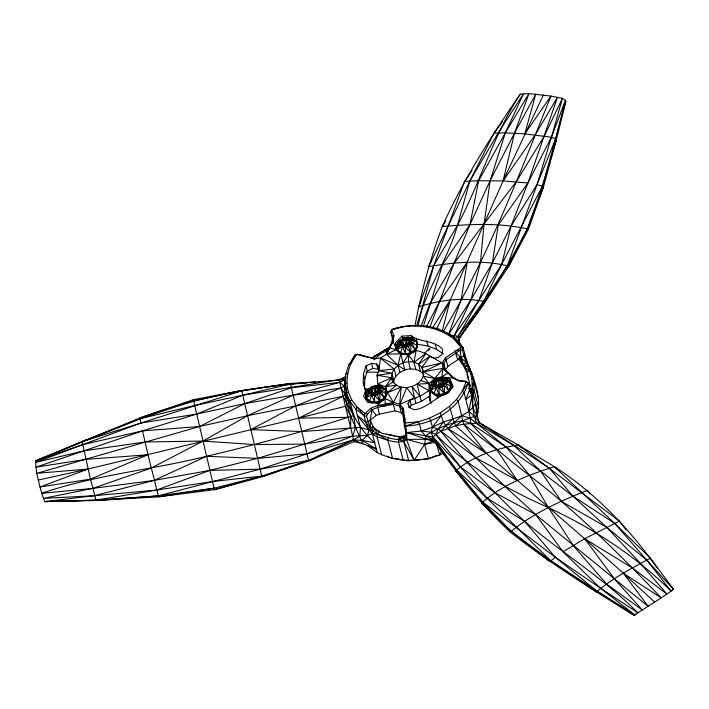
<?xml version="1.0" encoding="UTF-8"?>
<svg xmlns="http://www.w3.org/2000/svg" width="709" height="709" viewBox="0 0 709 709"><rect width="100%" height="100%" fill="white"/><g stroke="black" fill="none" stroke-linecap="round" stroke-linejoin="round"><path stroke-width="1.06" d="M443.409 453.219L439.607 455.081L428.36 458.652L414.083 460.407L405.84 437.382L405.84 429.663M435.246 442.478L424.647 444.295L406.913 439.447C406.62 429.069 404.431 418.859 403.483 408.428L399.903 404.281L393.495 402.446L384.89 398.369L381.389 401.064L377.374 405.539L370.559 408.375L365.073 413.48L364.125 415.722C365.933 423.929 368.742 432.995 377.02 436.771C386.308 439.314 397.838 445.429 406.913 439.447L432.729 439.119L442.85 452.094M365.968 365.959L367.28 371.055L364.763 379.244L364.559 387.406L363.247 382.302L363.451 374.139L365.968 365.959L371.516 363.363L376.55 364.018L379.067 366.615L379.599 368.653M435.246 442.044L425.373 438.889L425.524 435.813L421.217 431.01L419.498 424.372L418.071 421.784L404.041 423.043L402.278 409.155L399.548 405.991L393.282 404.201L385.359 404.006L377.374 405.539L379.368 414.145L376.24 415.439L367.918 421.828L365.782 422.156L357.398 415.536L369.114 430.133L372.872 431.099L387.92 440.36L392.6 458.475L403.164 460.159L414.083 460.407L424.647 444.295L425.373 438.889L406.984 432.525L405.645 431.329L404.21 425.781L404.928 417.743L403.758 418.718L404.378 421.669M392.671 381.752C386.759 367.351 407.374 356.627 418.656 364.311L429.867 356.326L434.014 358.213L438.348 357.46L442.106 354.181L442.655 349.253C434.138 340.019 420.428 342.633 411.167 335.623L402.074 336.11L395.533 342.651L395.321 346.24L396.118 349.767L400.718 353.791L408.411 354.81L416.086 350.503C426.393 352.373 434.307 359.401 443.763 363.513L445.491 370.187L447.84 366.349L463.996 355.75L464.758 354.083C462.534 340.834 449.231 333.15 437.648 328.737C422.653 324.022 406.372 324.616 391.536 329.632L390.819 332.14L393.22 340.24M396.694 350.441L396.854 347.747L395.533 342.651M345.664 377.924L344.689 379.625C342.58 402.57 354.057 423.592 362.902 443.807L376.328 449.027L374.689 447.831M458.953 343.253L459.272 338.078L507.44 265.467L527.345 229.034L543.581 186.458L556.503 139.283L565.773 101.467L565.401 100.35L562.405 98.383L550.928 96.087L528.941 93.597L520.238 94.182C491.177 136.429 463.216 179.661 442.274 226.596C430.159 258.927 421.164 292.303 414.907 326.237M429.867 356.326L421.935 367.528C431.081 385.483 396.118 396.623 391.59 377.746L377.108 375.212L378.668 370.665L380.636 357.983L398.015 365.33L404.839 369.912C411.371 367.891 419.4 368.866 423.734 374.636L421.935 367.528L418.656 364.311L425.896 353.437L413.994 362.299L415.775 369.371M405.778 429.486L405.84 437.382C395.152 443.506 383.339 434.138 372.34 433.598L367.306 435.486L352.639 436.124L304.657 444.091L257.527 458.369L209.864 470.386L154.083 480.418L92.657 488.395L41.689 493.34C39.066 482.687 35.441 471.751 35.769 460.726L140.072 418.735L193.646 400.807L241.645 390.464L290.398 383.454L315.452 381.974M377.374 405.539L385.457 405.832L384.89 398.369L387.433 392.697L401.179 387.141L399.548 405.991L401.276 412.665L404.006 415.828M387.92 440.36L388.107 437.852M393.61 382.966L393.814 380.281L391.926 373.253L378.668 370.665L379.067 366.615M345.717 374.467C343.351 399.982 355.537 426.091 374.707 442.771L361.998 440.378L353.445 439.837L306.979 453.857L260.079 469.181L158.01 495.919L96.14 500.501L44.738 501.644L41.689 493.34C95.157 474.729 151.823 469.925 206.558 456.304C254.212 445.101 301.458 432.198 348.092 417.326L353.702 415.58L350.042 401.4L346.409 392.937L348.367 392.121C344.84 379.2 348.739 365.738 355.377 354.5L359.135 354.562L375.247 358.798L363.017 356.202L356.804 354.146L350.689 363.85L348.66 365.144L345.717 374.467L347.747 373.173M454.141 337.484L454.327 335.357L471.13 299.49L492.365 262.959L511.118 225.896L537.041 184.632L555.705 138.654L565.773 101.467L563.451 108.867M401.276 412.665L395.002 410.874L393.282 404.201L393.495 402.446L401.179 387.141M430.053 392.786L430.469 389.968M476.678 416.732C482.625 397.891 473.364 375.876 465.334 358.577M370.559 408.375L371.95 409.829L370.293 419.613L372.783 426.215L375.079 428.768L379.404 431.772L377.445 434.218L377.02 436.771L381.664 454.744L392.6 458.475M405.84 437.382L406.984 432.525L425.524 435.813L432.729 439.119C456.144 472.079 480.454 504.648 510.347 532.087C549.51 562.946 591.864 589.312 634.271 615.403C647.095 606.514 660.815 598.573 673.55 589.374L650.383 558.125L614.668 523.384L572.907 496.167L540.604 471.104L506.306 447.193L476.67 423.397C472.69 413.365 472.54 402.659 471.334 392.183L473.745 380.148L471.955 379.04C469.801 369.097 464.315 360.287 462.56 350.202L463.092 347.658C445.784 327.292 416.378 321.124 391.536 329.632L393.965 335.738L392.901 341.649L386.494 354.208L380.325 358.134L394.124 368.999L396.03 375.983L393.814 380.281M416.086 350.503L413.994 362.299L408.411 354.81L403.004 362.831L404.839 369.912L399.858 372.385L396.03 375.983M396.375 350.317L395.321 346.24L392.901 341.649L389.019 348.287L389.711 347.844L396.118 349.767L386.05 354.429L391.98 342.146L392.866 337.218L393.965 335.738M465.157 381.212L468.135 382.895L471.999 394.833L468.897 411.397L470.953 423.486C497.16 453.787 531.333 475.092 561.271 501.298C596.411 531.502 629.291 564.178 661.125 597.811L623.326 573.218L584.65 538.716L486.294 453.343L455.612 425.737L453.016 418.984L449.595 406.31L456.552 399.397L468.135 382.895L465.157 381.212L458.812 380.591L454.017 378.021L442.957 368.326L423.548 371.72L434.794 378.491L441.937 376.842L447.866 373.085L449.16 373.51L452.67 377.791L458.422 380.875L466.123 381.637L462.383 390.996L464.12 392.928L468.897 411.397L474.675 416.493L479.47 422.812L485.762 427.066M390.234 347.002L390.331 346.506L372.207 358.267M478.424 398.254L471.405 371.702L469.668 370.789L466.389 371.941C463.039 364.302 459.06 355.998 460.983 347.472L454.177 339.345L455.639 338.725M374.653 402.171L369.983 402.34L369.637 401.028L366.234 397.687L369.726 393.167L373.191 393.016L374.423 395.516L374.653 402.171L369.637 401.028L366.65 399.282L365.871 395.09L367.572 389.728L370.408 388.443L371.33 389.542L371.924 390.783L371.605 394.886L374.653 402.171L379.98 401.01L384.562 399.229L386.556 395.028L385.341 389.144L382.098 386.423L377.135 385.492L371.808 386.644L367.572 389.728L365.569 393.912L366.65 399.282L369.983 402.34L372.987 403.004M405.575 353.915L400.913 354.092L400.567 352.781L397.155 349.431L400.647 344.911L404.112 344.769L405.344 347.259L405.575 353.915L400.567 352.781L397.572 351.026L396.801 346.834L398.502 341.481L401.338 340.187L402.26 341.286L402.854 342.536L402.526 346.639L405.575 353.915L410.91 352.754L415.483 350.982L417.477 346.781L416.263 340.887L413.019 338.175L408.065 337.236L402.739 338.397L398.502 341.481L396.499 345.655L397.572 351.026L400.239 353.472M433.695 381.929L436.327 379.102L440.316 378.526L443.134 379.147L449.861 381.602L451.075 387.486C447.06 394.275 437.515 396.801 431.169 391.74L430.39 387.548L432.091 382.186L436.327 379.102L441.654 377.95L446.617 378.881L449.861 381.602L450.295 383.294L451.075 387.486L449.081 391.687L439.509 395.906L434.502 394.798L431.169 391.74L430.088 386.37L432.091 382.186L434.927 380.901L436.443 383.241L436.124 387.344L439.509 395.906L443.781 395.002M468.986 388.7L469.854 384.624L466.336 369.034L458.236 358.603M378.757 392.591L378.615 386.689L375.797 386.068L371.808 386.644L370.497 388.062M409.687 344.344L409.545 338.441L406.718 337.812L402.739 338.397L407.95 340.285L416.263 340.887L417.477 346.781L415.137 349.679L406.753 354.792M443.276 385.049L443.134 379.147L446.617 378.881L448.46 381.087M418.124 325.608L422.812 305.162L433.793 265.476L464.51 181.451L471.937 170.612M398.015 365.33L400.718 353.791L386.494 354.208L398.015 365.33L399.858 372.385M442.248 331.076L450.188 300.067L503.098 180.901L543.413 94.882M393.158 339.194L391.04 332.37L391.749 329.862L403.979 326.379M416.741 325.874C425.533 290.557 447.733 260.478 457.473 225.32C480.41 182.47 493.367 134.976 520.238 94.182M423.22 326.689L442.62 264.377L469.934 224.682L490.141 180.627L514.459 133.212L535.809 94.022L524.757 133.859L505.304 132.884L494.084 133.026L469.792 181.096L428.661 266.593C454.868 262.33 482.847 259.361 508.716 266.229L528.515 229.113L543.581 186.458L537.041 184.632L507.44 265.467L484.841 301.679L459.272 338.078L459.654 344.264M443.258 331.59C487.881 257.305 518.607 176.151 550.928 96.087L524.757 133.859L551.434 137.262L556.503 139.283L542.518 186.033L527.345 229.034L508.716 266.229L483.015 305.1L459.148 338.423M537.041 184.632L551.434 137.262L562.405 98.383L544.326 136.057L516.179 181.823L454.132 263.172L430.044 303.549L420.774 326.752M365.578 399.486L366.181 397.527M369.637 401.028L371.605 394.886L373.191 393.016L377.427 394.878L380.325 402.313M400.567 352.781L402.526 346.639L404.112 344.769L408.349 346.621L410.91 352.754L405.344 347.259L402.526 346.639L400.647 344.911L400.213 342.553L401.338 340.187L403.722 338.45L408.065 337.236L409.829 337.998M434.156 393.486L430.753 390.145L434.245 385.625L437.71 385.474L438.942 387.974L439.172 394.629L434.502 394.798L434.156 393.486L436.124 387.344L437.71 385.474L441.946 387.336L444.844 394.771L449.081 391.687L445.013 380.875L443.134 379.147L441.539 380.999L442.487 384.641L439.305 384.65L436.779 385.599L435.849 382L438.357 381.008L440.316 378.526L441.654 377.95L444.304 379.093M553.366 148.704L556.503 139.283M381.664 454.744L377.223 452.502L372.34 433.598L372.783 426.215L369.114 430.133L367.306 435.486L361.998 440.378L376.328 449.027M498.383 280.631L484.841 301.679C463.101 296.92 439.686 299.969 418.735 306.891L420.871 300.669M454.77 338.946L458.023 336.305L483.822 301.29L501.75 264.182L511.118 225.896L527.886 182.993L557.487 97.257L535.118 134.958L503.098 180.901L478.637 180.742L464.51 181.451M448.815 333.806L461.213 299.588L467.169 262.33L439.447 301.555L426.41 326.831M418.735 306.891L433.793 265.476L457.473 225.32L469.792 181.096L498.259 132.849L523.552 93.65L505.304 132.884L478.637 180.742L469.934 224.682L454.132 263.172L429.778 327.425M345.948 377.879L344.689 379.625L290.53 384.021L242.735 395.232L194.718 405.459L140.072 418.735L82.164 441.636L90.442 479.151L96.14 500.501L158.639 496.814L214.455 489.671L261.931 476.82L308.716 460.974L354.013 441.645L362.902 443.807L353.445 439.837L308.548 460.425L261.931 476.82L241.645 390.464L193.371 399.69L140.028 417.938L35.769 460.726L82.678 444.658L140.878 423.034L241.725 390.827L290.398 383.454L308.716 460.974L353.445 439.837L359.809 436.221L360.464 427.403L355.688 408.933L350.042 401.4L351.637 399.743L348.367 392.121M388.541 349.298L385.572 349.617L374.671 356.246L389.303 347.525M468.135 382.895C460.017 409.403 431.887 425.09 405.318 426.091L404.21 425.781M539.044 197.581L543.581 186.458M377.445 434.218L375.079 428.768L372.872 431.099L370.461 428.475L366.482 416.28C370.913 406.124 384.216 406.718 393.282 404.201M446.617 378.881L440.316 378.526L437.311 379.164L434.927 380.901L430.753 390.145L436.124 387.344L438.942 387.974L441.946 387.336L444.33 385.599L445.447 383.232L449.861 381.602L441.539 380.999L436.327 379.102M346.32 391.767L345.097 394.426L343.076 396.331L298.524 418.204L88.084 469.039L38.304 480.064M428.661 266.593L430.939 261.71M436.841 328.639L450.188 300.067L432.57 327.735M441.911 450.197L439.607 455.081L436.576 443.364M513.36 256.428L508.716 266.229L506.705 268.108M367.067 392.564L365.871 395.09L365.569 393.912C368.131 390.047 373.661 390.065 375.797 386.068L377.135 385.492M382.443 387.779L382.098 386.423L375.797 386.068L372.792 386.706L370.408 388.443L366.234 397.687L371.605 394.886L374.423 395.516L377.427 394.878L379.811 393.141L380.928 390.774L380.494 388.417L378.615 386.689L377.02 388.541L377.968 392.183L374.786 392.192L372.26 393.141L371.33 389.542M414.251 339.646L413.019 338.175L406.718 337.812L404.768 340.293L402.26 341.286L403.191 344.884L405.708 343.945L408.889 343.936L407.95 340.285L409.545 338.441L411.424 340.16L411.858 342.518L410.733 344.884L410.91 352.754M385.785 390.836L386.219 393.743L384.216 397.926L375.823 403.049M416.706 342.589L417.149 345.496L415.137 349.679L415.483 350.982L412.948 352.825M450.295 383.294L450.738 386.201L448.735 390.384L442.806 383.223L445.013 380.875M451.376 336.066L454.327 335.357L479 300.244L492.365 262.959L498.285 224.957L527.886 182.993L551.434 137.262L565.401 100.35L555.705 138.654L542.518 186.033L501.75 264.182L479 300.244L458.023 336.305L458.785 343.289M409.102 407.578L408.047 403.501L409.864 400.16L419.941 396.331L429.051 390.597L429.042 383.498L423.238 376.213L434.794 378.491L442.957 368.326L442.407 362.716L445.491 357.69L460.983 347.472L463.092 347.658M409.82 407.764L411.176 405.256L421.261 401.427L430.372 395.693L430.363 388.594L429.042 383.498L421.004 380.529M386.05 354.429L389.711 347.844M345.832 383.551L344.282 386.21L341.082 387.947L295.618 405.858L250.756 429.627L301.679 431.542L360.464 427.403L369.114 430.133M445.677 220.907L442.274 226.596C470.927 224.017 500.279 222.706 528.515 229.113M406.984 432.525L421.217 431.01L432.41 427.235L438.268 428.963L440.954 431.285C466.708 463.145 494.235 493.588 524.5 521.248C561.448 552.745 603.51 577.853 637.639 612.629L600.514 588.204L555.369 557.292L549.936 561.59L511.349 531.466L481.579 503.053C501.83 484.894 528.684 474.844 554.403 466.69C595.268 492.941 629.388 528.586 657.208 568.175M428.245 350.787L429.929 348.039L424.505 353.339M348.66 365.144L355.377 354.5L359.135 354.562L364.001 356.069M497.771 281.792L483.015 305.1L459.272 338.078L458.023 336.305L449.417 334.932M499.544 278.992L501.316 276.2M449.036 333.912L471.13 299.49L480.454 262.516L484.025 224.487L490.141 180.627L505.304 132.884L528.941 93.597L514.459 133.212L503.098 180.901L527.886 182.993M499.561 278.805L501.919 275.145M477.228 417.362L475.517 402.942C469.624 415.164 455.134 418.23 443.355 421.952L438.268 428.963L435.867 434.44L432.986 436.983L432.729 439.119L456.401 469.845L482.342 501.786L511.349 531.466L550.866 560.854L596.473 591.962C612.603 578.181 631.754 568.166 650.383 558.125M494.084 133.026L502.397 121.673M348.146 398.458L348.952 402.783L345.443 406.301L298.524 418.204L348.092 417.326L354.013 441.645M449.595 406.31L440.457 412.744L441.202 415.669L432.41 427.235L431.152 432.233L432.986 436.983L456.401 469.845L486.861 498.028L550.866 560.854L634.271 615.403L635.601 614.012M404.431 345.434L406.842 342.731L405.911 339.124M373.51 393.69L375.921 390.978L374.99 387.38L371.808 386.644L374.627 386.653M438.02 386.148L440.44 383.436L439.5 379.838M400.647 344.911L402.854 342.536L403.554 345.265M371.605 394.886L369.726 393.167L371.924 390.783L372.633 393.522M436.124 387.344L434.245 385.625L436.443 383.241L437.152 385.98M409.217 342.518L411.858 342.518L415.137 349.679L409.217 342.518L411.424 340.16M378.287 390.774L380.928 390.774L384.216 397.926L378.287 390.774L380.494 388.417L385.341 389.144L386.556 395.028L384.216 397.926L384.562 399.229M470.129 391.138L469.801 389.33L465.831 399.53L473.151 393.779L474.064 390.225L473.745 380.148M453.016 418.984L446.103 425.249L440.954 431.285L435.867 434.44L431.152 432.233L421.217 431.01M470.457 392.937L471.334 392.183L473.151 393.779L478.034 412.682M397.572 351.026L396.499 345.655L402.26 341.286M431.169 391.74L430.088 386.37L435.849 382M385.359 404.006L393.495 402.446L387.433 392.697L396.508 385.155L385.501 386.68L377.808 383.879L377.108 375.212L391.926 373.253M371.977 358.32L375.185 355.679M373.856 359.41L382.461 352.79L388.461 350.459M469.659 390.721L472.238 388.736L471.955 379.04M654.699 602.092L623.326 573.218L648.212 606.399L535.676 514.539L505.34 486.791L476.049 457.97L440.954 431.285L455.612 425.737L462.445 420.729L477.068 415.518L477.139 409.208L477.37 416.857M408.349 346.621L410.733 344.884L407.294 344.76L405.344 347.259L408.349 346.621L407.294 344.76L416.263 340.887L409.545 338.441L413.019 338.175L413.365 339.522M381.176 401.693L383.711 399.849M462.56 350.202L460.451 350.024L446.112 359.676L443.763 363.513L444.304 368.999L452.67 377.791L454.017 378.021M386.175 349.634L388.612 348.057M382.098 386.423L378.615 386.689L385.341 389.144L376.373 393.008L374.423 395.516L379.98 401.01L379.811 393.141L376.373 393.008L377.427 394.878M450.738 386.201L445.447 383.232L440.892 385.466L439.757 386.68L438.942 387.974L444.499 393.468L444.33 385.599L440.892 385.466L441.946 387.336M393.176 381.885L385.501 386.68L387.46 393.779M468.809 388.842L472.238 388.736L473.151 393.779L472.531 407.693L477.068 415.518L479.47 422.812L549.174 468.037L572.907 496.167L606.62 527.248L640.422 563.371L666.797 594L632.339 567.918L584.65 538.716L614.419 578.89L642.301 609.997L606.505 583.994L573.2 545.487L548.376 507.582L529.552 475.314L506.306 447.193L470.953 423.486L462.445 420.729C449.302 423.291 436.788 428.661 425.524 435.813L432.986 436.983L460.256 466.717L494.767 492.64L535.676 514.539L563.043 551.797L584.65 538.716L619.436 521.106L626.065 529.915M510.347 532.087C532.938 513.272 560.207 501.112 587.362 490.353L590.296 493.65M342.128 378.934L345.735 376.763M403.483 408.428L402.278 409.155L403.013 412.018M414.756 325.839L415.563 325.387M344.689 379.625L339.779 382.337L293.118 395.197L244.685 403.643L196.685 414.038L140.878 423.034L82.164 441.636L36.496 460.637L43.736 458.085M391.98 342.146L392.901 341.649M402.526 346.639L397.155 349.431L400.213 342.553L402.854 342.536M381.389 401.064L377.418 403.084L367.758 402.446L363.646 396.349L365.481 390.482L366.269 393.539L363.247 382.302M672.105 590.092L673.55 589.374L646.67 560.021L614.668 523.384L554.403 466.69L518.244 444.986L479.47 422.812L463.659 424.239L455.612 425.737M405.318 426.091L429.335 418.213L440.457 412.744M456.552 399.397L458.191 401.462L463.659 424.239L496.787 449.736L517.304 480.534L476.049 457.97L447.804 428.387L443.355 421.952L432.41 427.235L430.744 420.809L429.335 418.213M423.548 371.72L442.407 362.716L421.935 367.528M367.28 371.055L372.837 368.458L377.862 369.114L379.129 370.417M193.371 399.69L214.455 489.671L261.71 476.094L212.487 481.517L156.485 490.087L94.457 495.688L44.738 501.644L95.635 500.173L156.485 490.087L209.864 470.386L260.079 469.181L308.548 460.425L261.71 476.094L214.047 488.217L158.639 496.814L147.977 454.77L85.878 459.352L35.946 467.178L142.536 430.895L196.685 414.038L242.735 395.232L339.159 379.625L345.708 376.647M445.872 333.593L447.335 332.982M434.076 440.661L424.647 444.295L428.36 458.652M436.877 455.391L427.873 458.891L407.648 460.859L394.966 458.404M346.931 383.152L344.946 383.844L346.471 389.87M82.279 441.326L91.753 438.251M140.878 423.034L140.028 417.938C191.253 399.229 244.968 388.24 299.216 383.401M237.471 391.785L241.645 390.464M286.188 384.615L290.398 383.454M140.028 417.938L145.389 416.706M348.952 402.783L345.097 394.426L341.082 387.947L293.118 395.197L247.512 415.731L202.987 441.051L151.132 468.153L92.657 488.395L43.346 498.409L94.457 495.688L154.083 480.418L206.558 456.304L257.527 458.369L306.979 453.857L352.639 436.124L355.422 427.97L353.702 415.58L343.076 396.331L247.512 415.731L199.592 426.49L142.536 430.895L82.678 444.658L35.45 462.481L83.99 450.844L145.026 441.982L202.987 441.051L254.274 444.57L304.657 444.091L350.601 427.687L350.725 416.307L345.443 406.301L339.159 379.625M408.047 354.739L410.183 354.287M377.126 402.996L379.262 402.544M379.368 414.145L395.002 410.874M424.983 326.548L426.915 326.175M460.451 350.024L455.001 351.035L457.597 359.525M435.565 329.082L437.648 328.737L439.163 330.164M401.081 436.46L403.962 436.044L406.124 434.608L403.527 438.818L403.705 441.37L408.632 460.407M214.047 488.217L158.01 495.919L95.635 500.173L70.342 500.802M373.98 358.86L380.636 357.983M380.494 388.417L377.02 388.541L374.99 387.38M378.668 370.665L394.124 368.999M403.651 436.974L401.524 437.187L382.506 433.5L374.299 428.794M522.622 448.194L518.244 444.986C496.016 448.416 473.24 456.286 455.683 470.679L482.342 501.786L555.369 557.292L597.111 591.217L634.998 615.004L600.514 588.204L563.043 551.797M301.396 383.25L306.829 382.869M312.261 382.479L315.514 382.248M318.722 381.779L324.164 381.46M421.261 401.427L417.167 384.145L429.042 383.498L434.794 378.491L435.326 380.529M46.147 501.405L65.937 500.909M432.091 382.186L433.802 383.259L436.443 383.241M371.924 390.783L369.292 390.81L369.726 393.167M442.806 383.223L445.447 383.232M402.739 338.397L405.548 338.406M378.615 372.243L365.853 372.065M452.67 377.791L446.236 377.675L441.937 376.842L442.957 368.326L447.866 373.085M401.338 340.187L404.768 340.293L405.708 343.945M434.927 380.901L438.357 381.008L439.305 384.65M370.408 388.443L373.838 388.55L374.786 392.192M368.574 389.09L364.373 388.762L368.388 390.225M432.091 441.273L435.22 441.583M425.373 438.889L433.997 440.192M394.833 436.044L386.423 434.156M396.996 436.398L399.158 436.744L398.476 442.053L403.164 460.159M443.16 353.791L436.638 349.351L427.926 345.983L417.725 344.326L416.405 339.23M406.913 439.447L403.527 438.818L403.962 436.044L398.423 439.5L403.705 441.37L414.083 460.407M392.857 457.996L388.629 457.181L386.804 456.135M367.43 414.047L365.073 413.48L357.203 407.152L351.637 399.743M364.125 415.722L357.203 407.152L355.688 408.933L364.125 415.722L366.482 416.28M385.12 391.448L387.105 392.042M384.89 391.076L386.813 391.776M408.047 403.501L409.323 407.436L414.331 409.767C427.713 408.269 435.875 396.384 448.132 393.008L453.122 386.423L449.993 379.244L446.236 377.675L446.759 379.714M449.435 383.56L451.314 384.34L452.874 387.929M459.033 357.717L460.788 358.648L463.137 363.513M417.167 384.145L429.051 390.597L430.372 395.693M411.858 342.518L417.149 345.496M380.928 390.774L386.219 393.743M406.842 342.731L408.889 343.936M440.44 383.436L442.487 384.641M375.921 390.978L377.968 392.183M457.367 471.769L455.683 470.679L464.342 480.445M624.266 608.464L626.082 609.722M627.899 610.99L634.271 615.403M584.048 583.055L587.601 585.599M590.26 587.513L596.473 591.962M367.422 445.482L377.223 452.502M518.244 444.986L619.436 521.106M472.238 388.736L474.064 390.225L478.717 408.198M540.542 553.915L549.936 561.59M455.878 352.852L466.132 362.68L467.302 362.281L464.758 354.083L466.132 362.68L463.03 364.16L469.269 366.775L470.094 369.947M554.403 466.69L557.673 469.615M481.579 503.053L485.638 506.705M465.786 482.076L467.231 483.698M555.369 557.292L524.5 521.248L486.861 498.028L460.256 466.717L435.867 434.44C467.364 467.071 507.236 489.414 548.376 507.582C593.415 528.71 635.681 555.945 671.086 591.084L646.67 560.021L606.62 527.248L561.271 501.298L540.604 471.104L513.679 445.314L476.67 423.397L470.049 418.213L461.86 415.642L447.804 428.387L486.294 453.343L463.659 424.239M470.971 393.575L471.999 394.833M419.941 396.331L412.159 386.635L415.731 403.084M371.95 409.829L376.24 415.439M365.782 422.156L370.461 428.475L370.293 419.613M385.572 349.617L386.556 351.185M437.311 379.164L438.357 381.008M403.722 338.45L404.768 340.293M372.792 386.706L373.838 388.55M346.24 389.95L344.282 386.21L339.779 382.337L291.399 387.805L244.685 403.643L199.592 426.49L36.939 473.293L88.084 469.039L39.943 487.003L90.442 479.151L147.977 454.77L142.536 430.895M440.316 378.526L441.539 380.999M406.718 337.812L407.95 340.285M375.797 386.068L377.02 388.541M435.875 394.417L437.692 398.378M437.666 395.622L438.508 397.652M429.246 396.242L429.424 398.387L431.471 403.315M460.035 356.751L462.383 364.798M441.202 415.669L443.355 421.952M387.433 392.697L385.501 386.68L391.59 377.746L377.808 383.879L378.331 385.918M445.491 357.69L447.84 366.349M466.93 373.891L468.543 379.732M469.854 384.624L470.395 386.689M449.993 379.244L451.314 384.34M435.317 344.255L436.638 349.351M426.605 340.887L427.926 345.983M429.424 398.387L430.203 401.383M411.167 335.623L411.956 338.68M409.696 340.391L410.156 342.19M402.074 336.11L402.863 339.168M409.864 400.16L411.176 405.256M403.758 418.718L404.493 421.571M376.55 364.018L377.862 369.114M377.108 375.212L377.64 377.25M371.516 363.363L372.837 368.458M363.451 374.139L364.763 379.244M430.088 386.37L430.39 387.548M410.369 368.866L408.552 361.785L408.411 354.81M396.499 345.655L396.801 346.834M398.502 341.481L398.795 342.633M400.718 353.791L403.004 362.831M418.656 364.311L420.419 371.383M467.798 364.355L467.302 362.281L467.586 365.959L464.413 367.333L469.668 370.789L469.269 366.775L469.863 370.036M345.443 406.301L348.092 417.326M365.569 393.912L366.65 399.282M433.802 383.259L434.245 385.625M392.866 337.218L393.096 339.23M460.611 356.6L460.788 358.648M430 394.798L430.54 401.232M392.254 337.688L392.432 341.986M406.691 387.663L399.903 404.281L414.411 397.988L406.691 387.663"/></g></svg>
